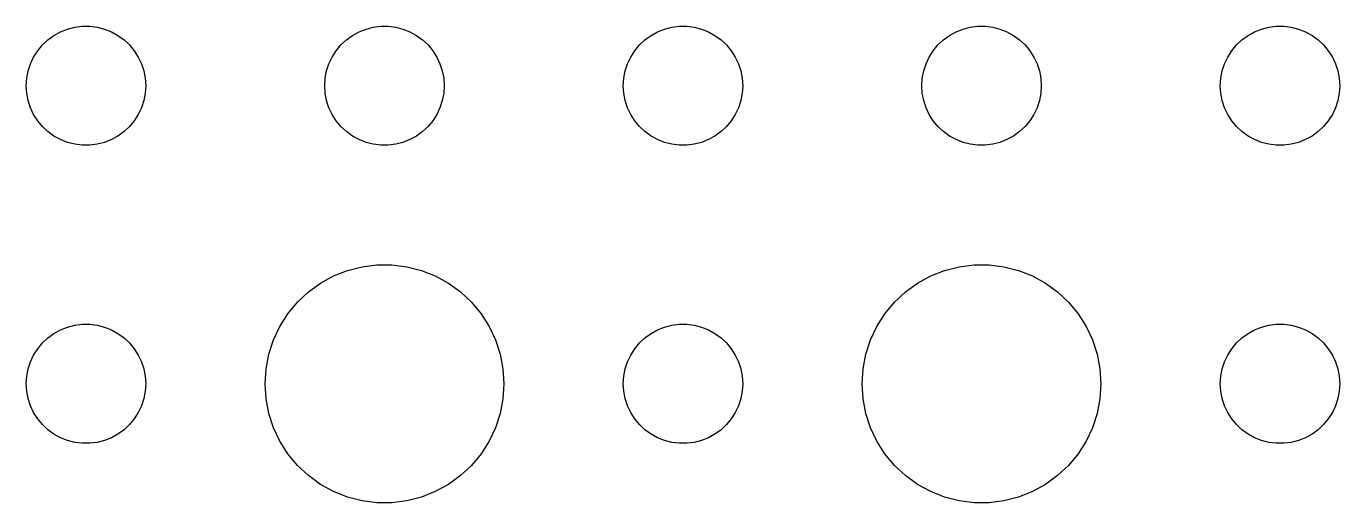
# Model space of a CAD drawing. Header units: metres. Extents: x -150 to 150, y -149 to 149.
# Drawn here: x -1.5 to 31.5, y -40.49 to -28.5 of the extents above; entities that cross this region are included whole.
import ezdxf

# ---------------------------------------------------------------- set-up
doc = ezdxf.new("R2010")
doc.units = ezdxf.units.M

msp = doc.modelspace()

# ---------------------------------------------------------------- linework, layer by layer
for p, q in [((-0.80373, -28.7335), (-0.63866, -28.6427)), ((-0.63866, -28.6427), (-0.46352, -28.5734)), ((-0.46352, -28.5734), (-0.28107, -28.5266)), ((-0.28107, -28.5266), (-0.09418, -28.503)), ((-0.09418, -28.503), (0.09418, -28.503)), ((0.09418, -28.503), (0.28107, -28.5266)), ((0.28107, -28.5266), (0.46352, -28.5734)), ((0.46352, -28.5734), (0.63866, -28.6427)), ((0.63866, -28.6427), (0.80373, -28.7335)), ((6.69626, -28.7335), (6.86133, -28.6427)), ((6.86133, -28.6427), (7.03647, -28.5734)), ((7.03647, -28.5734), (7.21892, -28.5266)), ((7.21892, -28.5266), (7.40581, -28.503)), ((7.40581, -28.503), (7.59418, -28.503)), ((7.59418, -28.503), (7.78107, -28.5266)), ((7.78107, -28.5266), (7.96352, -28.5734)), ((7.96352, -28.5734), (8.13866, -28.6427)), ((8.13866, -28.6427), (8.30373, -28.7335)), ((14.1963, -28.7335), (14.3613, -28.6427)), ((14.3613, -28.6427), (14.5365, -28.5734)), ((14.5365, -28.5734), (14.7189, -28.5266)), ((14.7189, -28.5266), (14.9058, -28.503)), ((14.9058, -28.503), (15.0942, -28.503)), ((15.0942, -28.503), (15.2811, -28.5266)), ((15.2811, -28.5266), (15.4635, -28.5734)), ((15.4635, -28.5734), (15.6387, -28.6427)), ((15.6387, -28.6427), (15.8037, -28.7335)), ((21.6963, -28.7335), (21.8613, -28.6427)), ((21.8613, -28.6427), (22.0365, -28.5734)), ((22.0365, -28.5734), (22.2189, -28.5266)), ((22.2189, -28.5266), (22.4058, -28.503)), ((22.4058, -28.503), (22.5942, -28.503)), ((22.5942, -28.503), (22.7811, -28.5266)), ((22.7811, -28.5266), (22.9635, -28.5734)), ((22.9635, -28.5734), (23.1387, -28.6427)), ((23.1387, -28.6427), (23.3037, -28.7335)), ((29.1963, -28.7335), (29.3613, -28.6427)), ((29.3613, -28.6427), (29.5365, -28.5734)), ((29.5365, -28.5734), (29.7189, -28.5266)), ((29.7189, -28.5266), (29.9058, -28.503)), ((29.9058, -28.503), (30.0942, -28.503)), ((30.0942, -28.503), (30.2811, -28.5266)), ((30.2811, -28.5266), (30.4635, -28.5734)), ((30.4635, -28.5734), (30.6387, -28.6427)), ((30.6387, -28.6427), (30.8037, -28.7335)), ((-1.21352, -29.1183), (-1.09344, -28.9732)), ((-1.09344, -28.9732), (-0.95613, -28.8442)), ((-0.95613, -28.8442), (-0.80373, -28.7335)), ((0.80373, -28.7335), (0.95613, -28.8442)), ((0.95613, -28.8442), (1.09344, -28.9732)), ((1.09344, -28.9732), (1.21352, -29.1183)), ((6.28647, -29.1183), (6.40654, -28.9732)), ((6.40654, -28.9732), (6.54385, -28.8442)), ((6.54385, -28.8442), (6.69626, -28.7335)), ((8.30373, -28.7335), (8.45613, -28.8442)), ((8.45613, -28.8442), (8.59344, -28.9732)), ((8.59344, -28.9732), (8.71352, -29.1183)), ((13.7865, -29.1183), (13.9065, -28.9732)), ((13.9065, -28.9732), (14.0439, -28.8442)), ((14.0439, -28.8442), (14.1963, -28.7335)), ((15.8037, -28.7335), (15.9561, -28.8442)), ((15.9561, -28.8442), (16.0934, -28.9732)), ((16.0934, -28.9732), (16.2135, -29.1183)), ((21.2865, -29.1183), (21.4065, -28.9732)), ((21.4065, -28.9732), (21.5439, -28.8442)), ((21.5439, -28.8442), (21.6963, -28.7335)), ((23.3037, -28.7335), (23.4561, -28.8442)), ((23.4561, -28.8442), (23.5934, -28.9732)), ((23.5934, -28.9732), (23.7135, -29.1183)), ((28.7865, -29.1183), (28.9065, -28.9732)), ((28.9065, -28.9732), (29.0439, -28.8442)), ((29.0439, -28.8442), (29.1963, -28.7335)), ((30.8037, -28.7335), (30.9561, -28.8442)), ((30.9561, -28.8442), (31.0934, -28.9732)), ((31.0934, -28.9732), (31.2135, -29.1183)), ((-1.39465, -29.4478), (-1.31445, -29.2774)), ((-1.31445, -29.2774), (-1.21352, -29.1183)), ((1.21352, -29.1183), (1.31445, -29.2774)), ((1.31445, -29.2774), (1.39465, -29.4478)), ((6.10533, -29.4478), (6.18553, -29.2774)), ((6.18553, -29.2774), (6.28647, -29.1183)), ((8.71352, -29.1183), (8.81445, -29.2774)), ((8.81445, -29.2774), (8.89465, -29.4478)), ((13.6053, -29.4478), (13.6855, -29.2774)), ((13.6855, -29.2774), (13.7865, -29.1183)), ((16.2135, -29.1183), (16.3145, -29.2774)), ((16.3145, -29.2774), (16.3947, -29.4478)), ((21.1053, -29.4478), (21.1855, -29.2774)), ((21.1855, -29.2774), (21.2865, -29.1183)), ((23.7135, -29.1183), (23.8145, -29.2774)), ((23.8145, -29.2774), (23.8947, -29.4478)), ((28.6053, -29.4478), (28.6855, -29.2774)), ((28.6855, -29.2774), (28.7865, -29.1183)), ((31.2135, -29.1183), (31.3145, -29.2774)), ((31.3145, -29.2774), (31.3947, -29.4478)), ((-1.48816, -29.812), (-1.45287, -29.627)), ((-1.45287, -29.627), (-1.39465, -29.4478)), ((1.39465, -29.4478), (1.45287, -29.627)), ((1.45287, -29.627), (1.48816, -29.812)), ((6.01183, -29.812), (6.04712, -29.627)), ((6.04712, -29.627), (6.10533, -29.4478)), ((8.89465, -29.4478), (8.95287, -29.627)), ((8.95287, -29.627), (8.98816, -29.812)), ((13.5118, -29.812), (13.5471, -29.627)), ((13.5471, -29.627), (13.6053, -29.4478)), ((16.3947, -29.4478), (16.4529, -29.627)), ((16.4529, -29.627), (16.4882, -29.812)), ((21.0118, -29.812), (21.0471, -29.627)), ((21.0471, -29.627), (21.1053, -29.4478)), ((23.8947, -29.4478), (23.9529, -29.627)), ((23.9529, -29.627), (23.9882, -29.812)), ((28.5118, -29.812), (28.5471, -29.627)), ((28.5471, -29.627), (28.6053, -29.4478)), ((31.3947, -29.4478), (31.4529, -29.627)), ((31.4529, -29.627), (31.4882, -29.812)), ((-1.5, -30), (-1.48816, -29.812)), ((-1.48816, -30.188), (-1.5, -30)), ((1.48816, -29.812), (1.5, -30)), ((1.5, -30), (1.48816, -30.188)), ((6, -30), (6.01183, -29.812)), ((6.01183, -30.188), (6, -30)), ((8.98816, -29.812), (9, -30)), ((9, -30), (8.98816, -30.188)), ((13.5, -30), (13.5118, -29.812)), ((13.5118, -30.188), (13.5, -30)), ((16.4882, -29.812), (16.5, -30)), ((16.5, -30), (16.4882, -30.188)), ((21, -30), (21.0118, -29.812)), ((21.0118, -30.188), (21, -30)), ((23.9882, -29.812), (24, -30)), ((24, -30), (23.9882, -30.188)), ((28.5, -30), (28.5118, -29.812)), ((28.5118, -30.188), (28.5, -30)), ((31.4882, -29.812), (31.5, -30)), ((31.5, -30), (31.4882, -30.188)), ((-1.45287, -30.373), (-1.48816, -30.188)), ((1.48816, -30.188), (1.45287, -30.373)), ((6.04712, -30.373), (6.01183, -30.188)), ((8.98816, -30.188), (8.95287, -30.373)), ((13.5471, -30.373), (13.5118, -30.188)), ((16.4882, -30.188), (16.4529, -30.373)), ((21.0471, -30.373), (21.0118, -30.188)), ((23.9882, -30.188), (23.9529, -30.373)), ((28.5471, -30.373), (28.5118, -30.188)), ((31.4882, -30.188), (31.4529, -30.373)), ((-1.39465, -30.5522), (-1.45287, -30.373)), ((-1.31445, -30.7226), (-1.39465, -30.5522)), ((1.39465, -30.5522), (1.31445, -30.7226)), ((1.45287, -30.373), (1.39465, -30.5522)), ((6.10533, -30.5522), (6.04712, -30.373)), ((6.18553, -30.7226), (6.10533, -30.5522)), ((8.89465, -30.5522), (8.81445, -30.7226)), ((8.95287, -30.373), (8.89465, -30.5522)), ((13.6053, -30.5522), (13.5471, -30.373)), ((13.6855, -30.7226), (13.6053, -30.5522)), ((16.3947, -30.5522), (16.3145, -30.7226)), ((16.4529, -30.373), (16.3947, -30.5522)), ((21.1053, -30.5522), (21.0471, -30.373)), ((21.1855, -30.7226), (21.1053, -30.5522)), ((23.8947, -30.5522), (23.8145, -30.7226)), ((23.9529, -30.373), (23.8947, -30.5522)), ((28.6053, -30.5522), (28.5471, -30.373)), ((28.6855, -30.7226), (28.6053, -30.5522)), ((31.3947, -30.5522), (31.3145, -30.7226)), ((31.4529, -30.373), (31.3947, -30.5522)), ((-1.21352, -30.8817), (-1.31445, -30.7226)), ((-1.09344, -31.0268), (-1.21352, -30.8817)), ((1.21352, -30.8817), (1.09344, -31.0268)), ((1.31445, -30.7226), (1.21352, -30.8817)), ((6.28647, -30.8817), (6.18553, -30.7226)), ((6.40654, -31.0268), (6.28647, -30.8817)), ((8.71352, -30.8817), (8.59344, -31.0268)), ((8.81445, -30.7226), (8.71352, -30.8817)), ((13.7865, -30.8817), (13.6855, -30.7226)), ((13.9065, -31.0268), (13.7865, -30.8817)), ((16.2135, -30.8817), (16.0934, -31.0268)), ((16.3145, -30.7226), (16.2135, -30.8817)), ((21.2865, -30.8817), (21.1855, -30.7226)), ((21.4065, -31.0268), (21.2865, -30.8817)), ((23.7135, -30.8817), (23.5934, -31.0268)), ((23.8145, -30.7226), (23.7135, -30.8817)), ((28.7865, -30.8817), (28.6855, -30.7226)), ((28.9065, -31.0268), (28.7865, -30.8817)), ((31.2135, -30.8817), (31.0934, -31.0268)), ((31.3145, -30.7226), (31.2135, -30.8817)), ((-0.95613, -31.1558), (-1.09344, -31.0268)), ((-0.80373, -31.2665), (-0.95613, -31.1558)), ((-0.63866, -31.3572), (-0.80373, -31.2665)), ((0.80373, -31.2665), (0.63866, -31.3572)), ((0.95613, -31.1558), (0.80373, -31.2665)), ((1.09344, -31.0268), (0.95613, -31.1558)), ((6.54385, -31.1558), (6.40654, -31.0268)), ((6.69626, -31.2665), (6.54385, -31.1558)), ((6.86133, -31.3572), (6.69626, -31.2665)), ((8.30373, -31.2665), (8.13866, -31.3572)), ((8.45613, -31.1558), (8.30373, -31.2665)), ((8.59344, -31.0268), (8.45613, -31.1558)), ((14.0439, -31.1558), (13.9065, -31.0268)), ((14.1963, -31.2665), (14.0439, -31.1558)), ((14.3613, -31.3572), (14.1963, -31.2665)), ((15.8037, -31.2665), (15.6387, -31.3572)), ((15.9561, -31.1558), (15.8037, -31.2665)), ((16.0934, -31.0268), (15.9561, -31.1558)), ((21.5439, -31.1558), (21.4065, -31.0268)), ((21.6963, -31.2665), (21.5439, -31.1558)), ((21.8613, -31.3572), (21.6963, -31.2665)), ((23.3037, -31.2665), (23.1387, -31.3572)), ((23.4561, -31.1558), (23.3037, -31.2665)), ((23.5934, -31.0268), (23.4561, -31.1558)), ((29.0439, -31.1558), (28.9065, -31.0268)), ((29.1963, -31.2665), (29.0439, -31.1558)), ((29.3613, -31.3572), (29.1963, -31.2665)), ((30.8037, -31.2665), (30.6387, -31.3572)), ((30.9561, -31.1558), (30.8037, -31.2665)), ((31.0934, -31.0268), (30.9561, -31.1558)), ((-0.46352, -31.4266), (-0.63866, -31.3572)), ((-0.28107, -31.4734), (-0.46352, -31.4266)), ((-0.09418, -31.497), (-0.28107, -31.4734)), ((0.09418, -31.497), (-0.09418, -31.497)), ((0.28107, -31.4734), (0.09418, -31.497)), ((0.46352, -31.4266), (0.28107, -31.4734)), ((0.63866, -31.3572), (0.46352, -31.4266)), ((7.03647, -31.4266), (6.86133, -31.3572)), ((7.21892, -31.4734), (7.03647, -31.4266)), ((7.40581, -31.497), (7.21892, -31.4734)), ((7.59418, -31.497), (7.40581, -31.497)), ((7.78107, -31.4734), (7.59418, -31.497)), ((7.96352, -31.4266), (7.78107, -31.4734)), ((8.13866, -31.3572), (7.96352, -31.4266)), ((14.5365, -31.4266), (14.3613, -31.3572)), ((14.7189, -31.4734), (14.5365, -31.4266)), ((14.9058, -31.497), (14.7189, -31.4734)), ((15.0942, -31.497), (14.9058, -31.497)), ((15.2811, -31.4734), (15.0942, -31.497)), ((15.4635, -31.4266), (15.2811, -31.4734)), ((15.6387, -31.3572), (15.4635, -31.4266)), ((22.0365, -31.4266), (21.8613, -31.3572)), ((22.2189, -31.4734), (22.0365, -31.4266)), ((22.4058, -31.497), (22.2189, -31.4734)), ((22.5942, -31.497), (22.4058, -31.497)), ((22.7811, -31.4734), (22.5942, -31.497)), ((22.9635, -31.4266), (22.7811, -31.4734)), ((23.1387, -31.3572), (22.9635, -31.4266)), ((29.5365, -31.4266), (29.3613, -31.3572)), ((29.7189, -31.4734), (29.5365, -31.4266)), ((29.9058, -31.497), (29.7189, -31.4734)), ((30.0942, -31.497), (29.9058, -31.497)), ((30.2811, -31.4734), (30.0942, -31.497)), ((30.4635, -31.4266), (30.2811, -31.4734)), ((30.6387, -31.3572), (30.4635, -31.4266)), ((6.22266, -34.7855), (6.57294, -34.6468)), ((6.57294, -34.6468), (6.93785, -34.5531)), ((6.93785, -34.5531), (7.31161, -34.5059)), ((7.31161, -34.5059), (7.68837, -34.5059)), ((7.68837, -34.5059), (8.06213, -34.5531)), ((8.06213, -34.5531), (8.42705, -34.6468)), ((8.42705, -34.6468), (8.77733, -34.7855)), ((21.2227, -34.7855), (21.5729, -34.6468)), ((21.5729, -34.6468), (21.9379, -34.5531)), ((21.9379, -34.5531), (22.3116, -34.5059)), ((22.3116, -34.5059), (22.6884, -34.5059)), ((22.6884, -34.5059), (23.0621, -34.5531)), ((23.0621, -34.5531), (23.427, -34.6468)), ((23.427, -34.6468), (23.7773, -34.7855)), ((5.58772, -35.1885), (5.89252, -34.967)), ((5.89252, -34.967), (6.22266, -34.7855)), ((8.77733, -34.7855), (9.10747, -34.967)), ((9.10747, -34.967), (9.41226, -35.1885)), ((20.5877, -35.1885), (20.8925, -34.967)), ((20.8925, -34.967), (21.2227, -34.7855)), ((23.7773, -34.7855), (24.1075, -34.967)), ((24.1075, -34.967), (24.4123, -35.1885)), ((5.31308, -35.4464), (5.58772, -35.1885)), ((9.41226, -35.1885), (9.6869, -35.4464)), ((20.3131, -35.4464), (20.5877, -35.1885)), ((24.4123, -35.1885), (24.6869, -35.4464)), ((5.07294, -35.7366), (5.31308, -35.4464)), ((9.6869, -35.4464), (9.92705, -35.7366)), ((20.0729, -35.7366), (20.3131, -35.4464)), ((24.6869, -35.4464), (24.927, -35.7366)), ((4.87108, -36.0547), (5.07294, -35.7366)), ((9.92705, -35.7366), (10.1289, -36.0547)), ((19.8711, -36.0547), (20.0729, -35.7366)), ((24.927, -35.7366), (25.1289, -36.0547)), ((-0.95613, -36.3442), (-0.80373, -36.2335)), ((-0.80373, -36.2335), (-0.63866, -36.1428)), ((-0.63866, -36.1428), (-0.46352, -36.0734)), ((-0.46352, -36.0734), (-0.28107, -36.0266)), ((-0.28107, -36.0266), (-0.09418, -36.003)), ((-0.09418, -36.003), (0.09418, -36.003)), ((0.09418, -36.003), (0.28107, -36.0266)), ((0.28107, -36.0266), (0.46352, -36.0734)), ((0.46352, -36.0734), (0.63866, -36.1428)), ((0.63866, -36.1428), (0.80373, -36.2335)), ((0.80373, -36.2335), (0.95613, -36.3442)), ((4.71066, -36.3956), (4.87108, -36.0547)), ((10.1289, -36.0547), (10.2893, -36.3956)), ((14.0439, -36.3442), (14.1963, -36.2335)), ((14.1963, -36.2335), (14.3613, -36.1428)), ((14.3613, -36.1428), (14.5365, -36.0734)), ((14.5365, -36.0734), (14.7189, -36.0266)), ((14.7189, -36.0266), (14.9058, -36.003)), ((14.9058, -36.003), (15.0942, -36.003)), ((15.0942, -36.003), (15.2811, -36.0266)), ((15.2811, -36.0266), (15.4635, -36.0734)), ((15.4635, -36.0734), (15.6387, -36.1428)), ((15.6387, -36.1428), (15.8037, -36.2335)), ((15.8037, -36.2335), (15.9561, -36.3442)), ((19.7107, -36.3956), (19.8711, -36.0547)), ((25.1289, -36.0547), (25.2893, -36.3956)), ((29.0439, -36.3442), (29.1963, -36.2335)), ((29.1963, -36.2335), (29.3613, -36.1428)), ((29.3613, -36.1428), (29.5365, -36.0734)), ((29.5365, -36.0734), (29.7189, -36.0266)), ((29.7189, -36.0266), (29.9058, -36.003)), ((29.9058, -36.003), (30.0942, -36.003)), ((30.0942, -36.003), (30.2811, -36.0266)), ((30.2811, -36.0266), (30.4635, -36.0734)), ((30.4635, -36.0734), (30.6387, -36.1428)), ((30.6387, -36.1428), (30.8037, -36.2335)), ((30.8037, -36.2335), (30.9561, -36.3442)), ((-1.31445, -36.7774), (-1.21352, -36.6183)), ((-1.21352, -36.6183), (-1.09344, -36.4732)), ((-1.09344, -36.4732), (-0.95613, -36.3442)), ((0.95613, -36.3442), (1.09344, -36.4732)), ((1.09344, -36.4732), (1.21352, -36.6183)), ((1.21352, -36.6183), (1.31445, -36.7774)), ((4.59424, -36.7539), (4.71066, -36.3956)), ((10.2893, -36.3956), (10.4057, -36.7539)), ((13.6855, -36.7774), (13.7865, -36.6183)), ((13.7865, -36.6183), (13.9065, -36.4732)), ((13.9065, -36.4732), (14.0439, -36.3442)), ((15.9561, -36.3442), (16.0934, -36.4732)), ((16.0934, -36.4732), (16.2135, -36.6183)), ((16.2135, -36.6183), (16.3145, -36.7774)), ((19.5942, -36.7539), (19.7107, -36.3956)), ((25.2893, -36.3956), (25.4057, -36.7539)), ((28.6855, -36.7774), (28.7865, -36.6183)), ((28.7865, -36.6183), (28.9065, -36.4732)), ((28.9065, -36.4732), (29.0439, -36.3442)), ((30.9561, -36.3442), (31.0934, -36.4732)), ((31.0934, -36.4732), (31.2135, -36.6183)), ((31.2135, -36.6183), (31.3145, -36.7774)), ((-1.45287, -37.127), (-1.39465, -36.9478)), ((-1.39465, -36.9478), (-1.31445, -36.7774)), ((1.31445, -36.7774), (1.39465, -36.9478)), ((1.39465, -36.9478), (1.45287, -37.127)), ((4.52365, -37.124), (4.59424, -36.7539)), ((10.4057, -36.7539), (10.4763, -37.124)), ((13.5471, -37.127), (13.6053, -36.9478)), ((13.6053, -36.9478), (13.6855, -36.7774)), ((16.3145, -36.7774), (16.3947, -36.9478)), ((16.3947, -36.9478), (16.4529, -37.127)), ((19.5237, -37.124), (19.5942, -36.7539)), ((25.4057, -36.7539), (25.4763, -37.124)), ((28.5471, -37.127), (28.6053, -36.9478)), ((28.6053, -36.9478), (28.6855, -36.7774)), ((31.3145, -36.7774), (31.3947, -36.9478)), ((31.3947, -36.9478), (31.4529, -37.127)), ((-1.48816, -37.312), (-1.45287, -37.127)), ((1.45287, -37.127), (1.48816, -37.312)), ((4.5, -37.5), (4.52365, -37.124)), ((10.4763, -37.124), (10.5, -37.5)), ((13.5118, -37.312), (13.5471, -37.127)), ((16.4529, -37.127), (16.4882, -37.312)), ((19.5, -37.5), (19.5237, -37.124)), ((25.4763, -37.124), (25.5, -37.5)), ((28.5118, -37.312), (28.5471, -37.127)), ((31.4529, -37.127), (31.4882, -37.312)), ((-1.5, -37.5), (-1.48816, -37.312)), ((-1.48816, -37.688), (-1.5, -37.5)), ((1.48816, -37.312), (1.5, -37.5)), ((1.5, -37.5), (1.48816, -37.688)), ((4.52365, -37.876), (4.5, -37.5)), ((10.5, -37.5), (10.4763, -37.876)), ((13.5, -37.5), (13.5118, -37.312)), ((13.5118, -37.688), (13.5, -37.5)), ((16.4882, -37.312), (16.5, -37.5)), ((16.5, -37.5), (16.4882, -37.688)), ((19.5237, -37.876), (19.5, -37.5)), ((25.5, -37.5), (25.4763, -37.876)), ((28.5, -37.5), (28.5118, -37.312)), ((28.5118, -37.688), (28.5, -37.5)), ((31.4882, -37.312), (31.5, -37.5)), ((31.5, -37.5), (31.4882, -37.688)), ((-1.45287, -37.873), (-1.48816, -37.688)), ((-1.39465, -38.0522), (-1.45287, -37.873)), ((1.45287, -37.873), (1.39465, -38.0522)), ((1.48816, -37.688), (1.45287, -37.873)), ((4.59424, -38.2461), (4.52365, -37.876)), ((10.4763, -37.876), (10.4057, -38.2461)), ((13.5471, -37.873), (13.5118, -37.688)), ((13.6053, -38.0522), (13.5471, -37.873)), ((16.4529, -37.873), (16.3947, -38.0522)), ((16.4882, -37.688), (16.4529, -37.873)), ((19.5942, -38.2461), (19.5237, -37.876)), ((25.4763, -37.876), (25.4057, -38.2461)), ((28.5471, -37.873), (28.5118, -37.688)), ((28.6053, -38.0522), (28.5471, -37.873)), ((31.4529, -37.873), (31.3947, -38.0522)), ((31.4882, -37.688), (31.4529, -37.873)), ((-1.31445, -38.2226), (-1.39465, -38.0522)), ((-1.21352, -38.3817), (-1.31445, -38.2226)), ((1.31445, -38.2226), (1.21352, -38.3817)), ((1.39465, -38.0522), (1.31445, -38.2226)), ((4.71066, -38.6044), (4.59424, -38.2461)), ((10.4057, -38.2461), (10.2893, -38.6044)), ((13.6855, -38.2226), (13.6053, -38.0522)), ((13.7865, -38.3817), (13.6855, -38.2226)), ((16.3145, -38.2226), (16.2135, -38.3817)), ((16.3947, -38.0522), (16.3145, -38.2226)), ((19.7107, -38.6044), (19.5942, -38.2461)), ((25.4057, -38.2461), (25.2893, -38.6044)), ((28.6855, -38.2226), (28.6053, -38.0522)), ((28.7865, -38.3817), (28.6855, -38.2226)), ((31.3145, -38.2226), (31.2135, -38.3817)), ((31.3947, -38.0522), (31.3145, -38.2226)), ((-1.09344, -38.5268), (-1.21352, -38.3817)), ((-0.95613, -38.6558), (-1.09344, -38.5268)), ((1.09344, -38.5268), (0.95613, -38.6558)), ((1.21352, -38.3817), (1.09344, -38.5268)), ((4.87108, -38.9453), (4.71066, -38.6044)), ((10.2893, -38.6044), (10.1289, -38.9453)), ((13.9065, -38.5268), (13.7865, -38.3817)), ((14.0439, -38.6558), (13.9065, -38.5268)), ((16.0934, -38.5268), (15.9561, -38.6558)), ((16.2135, -38.3817), (16.0934, -38.5268)), ((19.8711, -38.9453), (19.7107, -38.6044)), ((25.2893, -38.6044), (25.1289, -38.9453)), ((28.9065, -38.5268), (28.7865, -38.3817)), ((29.0439, -38.6558), (28.9065, -38.5268)), ((31.0934, -38.5268), (30.9561, -38.6558)), ((31.2135, -38.3817), (31.0934, -38.5268)), ((-0.80373, -38.7665), (-0.95613, -38.6558)), ((-0.63866, -38.8572), (-0.80373, -38.7665)), ((-0.46352, -38.9266), (-0.63866, -38.8572)), ((-0.28107, -38.9734), (-0.46352, -38.9266)), ((0.46352, -38.9266), (0.28107, -38.9734)), ((0.63866, -38.8572), (0.46352, -38.9266)), ((0.80373, -38.7665), (0.63866, -38.8572)), ((0.95613, -38.6558), (0.80373, -38.7665)), ((14.1963, -38.7665), (14.0439, -38.6558)), ((14.3613, -38.8572), (14.1963, -38.7665)), ((14.5365, -38.9266), (14.3613, -38.8572)), ((14.7189, -38.9734), (14.5365, -38.9266)), ((15.4635, -38.9266), (15.2811, -38.9734)), ((15.6387, -38.8572), (15.4635, -38.9266)), ((15.8037, -38.7665), (15.6387, -38.8572)), ((15.9561, -38.6558), (15.8037, -38.7665)), ((29.1963, -38.7665), (29.0439, -38.6558)), ((29.3613, -38.8572), (29.1963, -38.7665)), ((29.5365, -38.9266), (29.3613, -38.8572)), ((29.7189, -38.9734), (29.5365, -38.9266)), ((30.4635, -38.9266), (30.2811, -38.9734)), ((30.6387, -38.8572), (30.4635, -38.9266)), ((30.8037, -38.7665), (30.6387, -38.8572)), ((30.9561, -38.6558), (30.8037, -38.7665)), ((-0.09418, -38.997), (-0.28107, -38.9734)), ((0.09418, -38.997), (-0.09418, -38.997)), ((0.28107, -38.9734), (0.09418, -38.997)), ((5.07294, -39.2634), (4.87108, -38.9453)), ((5.31308, -39.5536), (5.07294, -39.2634)), ((9.92705, -39.2634), (9.6869, -39.5536)), ((10.1289, -38.9453), (9.92705, -39.2634)), ((14.9058, -38.997), (14.7189, -38.9734)), ((15.0942, -38.997), (14.9058, -38.997)), ((15.2811, -38.9734), (15.0942, -38.997)), ((20.0729, -39.2634), (19.8711, -38.9453)), ((20.3131, -39.5536), (20.0729, -39.2634)), ((24.927, -39.2634), (24.6869, -39.5536)), ((25.1289, -38.9453), (24.927, -39.2634)), ((29.9058, -38.997), (29.7189, -38.9734)), ((30.0942, -38.997), (29.9058, -38.997)), ((30.2811, -38.9734), (30.0942, -38.997)), ((5.58772, -39.8115), (5.31308, -39.5536)), ((9.6869, -39.5536), (9.41226, -39.8115)), ((20.5877, -39.8115), (20.3131, -39.5536)), ((24.6869, -39.5536), (24.4123, -39.8115)), ((5.89252, -40.033), (5.58772, -39.8115)), ((9.41226, -39.8115), (9.10747, -40.033)), ((20.8925, -40.033), (20.5877, -39.8115)), ((24.4123, -39.8115), (24.1075, -40.033)), ((6.22266, -40.2145), (5.89252, -40.033)), ((6.57294, -40.3532), (6.22266, -40.2145)), ((8.77733, -40.2145), (8.42705, -40.3532)), ((9.10747, -40.033), (8.77733, -40.2145)), ((21.2227, -40.2145), (20.8925, -40.033)), ((21.5729, -40.3532), (21.2227, -40.2145)), ((23.7773, -40.2145), (23.427, -40.3532)), ((24.1075, -40.033), (23.7773, -40.2145)), ((6.93785, -40.4469), (6.57294, -40.3532)), ((7.31161, -40.4941), (6.93785, -40.4469)), ((7.68837, -40.4941), (7.31161, -40.4941)), ((8.06213, -40.4469), (7.68837, -40.4941)), ((8.42705, -40.3532), (8.06213, -40.4469)), ((21.9379, -40.4469), (21.5729, -40.3532)), ((22.3116, -40.4941), (21.9379, -40.4469)), ((22.6884, -40.4941), (22.3116, -40.4941)), ((23.0621, -40.4469), (22.6884, -40.4941)), ((23.427, -40.3532), (23.0621, -40.4469))]:
    msp.add_line(p, q)

doc.saveas('drawing.dxf')
